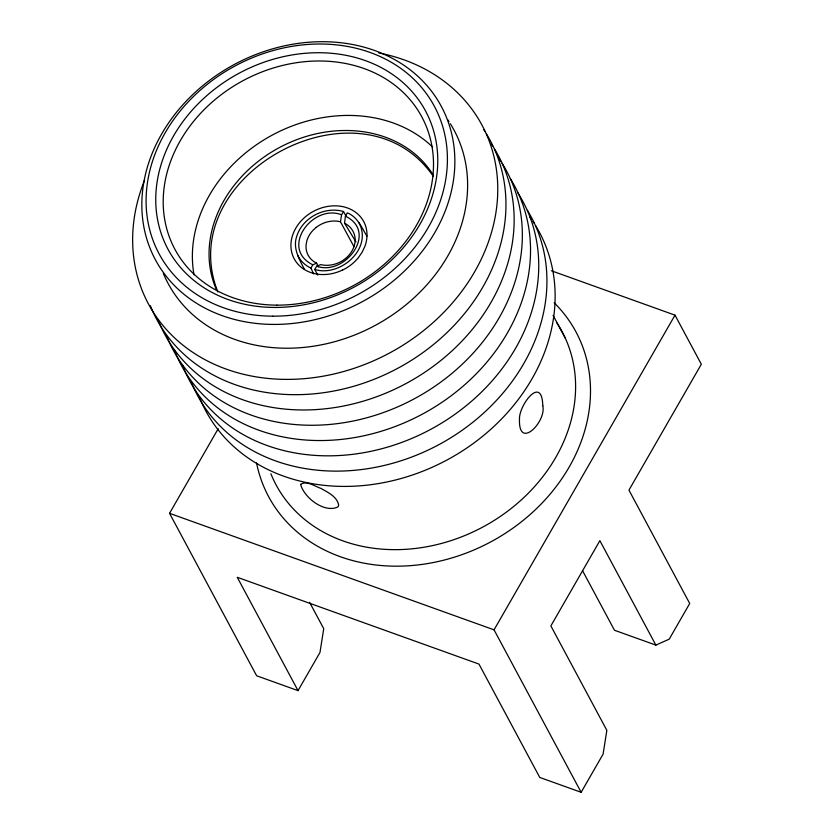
<?xml version="1.0" encoding="UTF-8"?>
<svg xmlns="http://www.w3.org/2000/svg" width="834" height="834" viewBox="0 0 834 834"><rect width="100%" height="100%" fill="white"/><g stroke="black" fill="none" stroke-linecap="round" stroke-linejoin="round"><path stroke-width="1.25" d="M355.951 241.839L344.525 223.199L345.432 216.173L347.33 212.858C357.442 216.798 361.695 227.557 366.918 236.116M304.493 269.372C299.27 259.437 292.609 248.032 296.706 236.429A34.872 29.367 -26.5 0 1 304.233 223.335C313.886 212.701 329.524 207.499 343.493 211.482L341.586 214.797L340.449 221.74L353.97 246.655M309.591 602.294L323.738 628.69L319.975 652.48L298.03 690.635L256.643 675.78L169.552 513.327L218.195 428.728M313.584 273.875L310.926 268.11L312.833 264.795L316.628 263.158L318.265 266.703M317.733 275.084L314.772 269.486L316.67 266.182L320.704 264.628C327.689 266.296 335.143 264.878 341.356 261.386A25.479 21.163 -28.2 0 0 355.023 237.627C354.304 231.383 350.165 225.878 344.525 223.199M675.008 315.158L701.331 364.249L628.951 490.121L689.718 603.482L669.202 639.167L655.868 645.109L599.875 540.672L550.867 625.917L606.85 730.344L603.086 754.144L581.142 792.3L494.051 629.847L675.008 315.158L551.337 270.748M358.474 257.529L362.185 252.118L364.906 246.343A39.563 32.87 -28.2 0 0 366.324 228.62A39.438 32.755 -28.2 0 0 319.641 208.563A39.438 32.755 -28.2 0 0 292.682 255.444A39.438 32.755 -28.2 0 0 342.503 270.049M316.138 227.442L312.927 230.372A25.614 21.277 -28.2 0 0 306.766 241.089L306.078 244.935A25.447 21.142 -28.2 0 0 316.628 263.158M314.772 269.486C340.282 277.284 372.819 248.688 359.016 222.824M316.67 266.182C344.692 276.523 378.636 232.165 345.432 216.173M341.586 214.797C312.813 203.444 279.244 248.438 312.833 264.795M655.868 645.109L614.47 630.243L582.476 570.571M169.552 513.327L494.051 629.847M581.142 792.3L539.754 777.434L478.977 664.083L237.263 577.284L298.03 690.635M310.926 268.11C305.265 265.483 300.376 261.011 297.748 255.298M433.232 176.183C360.997 72.329 171.408 174.275 217.851 291.983M343.493 211.482L345.964 216.027M553.067 315.356L565.358 338.291M486.399 133.836A189.214 157.188 -28.2 0 1 393.784 370.379A189.214 157.188 -28.2 0 1 150.37 305.713M483.71 129.624A189.214 157.188 -28.2 0 1 485.075 131.709M378.813 52.969A189.214 157.188 -28.2 0 1 486.17 247.948A189.214 157.188 -28.2 0 1 250.763 375.884A189.214 157.188 -28.2 0 1 144.553 180.28M194.03 274.855A140.091 116.385 -28.2 0 1 272.593 134.91A140.091 116.385 -28.2 0 1 432.606 147.055M216.809 290.503A122.806 102.019 -28.2 0 1 279.89 147.295A122.806 102.019 -28.2 0 1 433.513 175.526M494.593 149.119A189.214 157.188 -28.2 0 1 401.31 386.006A189.214 157.188 -28.2 0 1 158.106 319.839M491.205 143.875A189.214 157.188 -28.2 0 1 492.592 145.95M502.131 163.339A189.214 157.188 -28.2 0 1 410.839 400.612A189.214 157.188 -28.2 0 1 166.758 336.29M498.69 158.126A189.214 157.188 -28.2 0 1 500.786 161.233M554.193 302.784A174.358 144.845 -28.2 0 1 490.997 541.756A174.358 144.845 -28.2 0 1 256.549 462.922M316.128 227.463A25.447 21.142 -28.2 0 1 340.439 221.761M517.851 192.862A189.214 157.188 -28.2 0 1 426.56 431.532A189.214 157.188 -28.2 0 1 182.25 364.531M527.38 210.272A189.214 157.188 -28.2 0 1 434.764 446.816A189.214 157.188 -28.2 0 1 191.351 382.149M556.997 323.102A162.234 134.774 -28.2 0 1 481.479 527.755A162.234 134.774 -28.2 0 1 270.883 473.743M510.325 178.632A189.214 157.188 -28.2 0 1 418.366 416.239A189.214 157.188 -28.2 0 1 174.494 350.416M535.574 225.555A189.214 157.188 -28.2 0 1 442.958 462.109A189.214 157.188 -28.2 0 1 199.545 397.443M530.028 217.247A189.214 157.188 -28.2 0 1 531.477 219.279M532.884 221.344A189.214 157.188 -28.2 0 1 534.25 223.439M450.35 123.776A162.234 134.774 -28.2 0 1 372.829 326.678A162.234 134.774 -28.2 0 1 163.37 273.469M447.629 119.627A162.234 134.774 -28.2 0 1 449.015 121.681M358.411 257.633A39.563 32.87 -28.2 0 1 342.451 270.143M542.778 405.699C546.729 421.451 518.373 450.808 519.478 419.273C518.727 405.418 542.058 374.247 542.778 405.699M300.636 484.398C303.983 497.585 324.343 513.442 337.874 506.957A23.759 9.111 24.4 0 0 338.594 504.528C336.509 496.261 327.626 492.216 320.819 488.349C314.856 486.41 306.516 480.144 300.636 484.398M273.469 324.426A162.234 134.774 -28.2 0 0 444.616 113.059A162.234 134.774 -28.2 0 0 176.964 111.704A162.234 134.774 -28.2 0 0 273.469 324.426M272.801 316.169A156.167 129.739 -28.2 0 0 437.548 112.705A156.167 129.739 -28.2 0 0 179.904 111.391A156.167 129.739 -28.2 0 0 272.801 316.169M276.867 305.14A140.091 116.385 -28.2 0 0 424.652 122.608A140.091 116.385 -28.2 0 0 193.53 121.441A140.091 116.385 -28.2 0 0 276.867 305.14M274.334 307.444A146.158 121.42 -28.2 0 0 428.53 117.021A146.158 121.42 -28.2 0 0 187.389 115.801A146.158 121.42 -28.2 0 0 274.334 307.444"/></g></svg>
